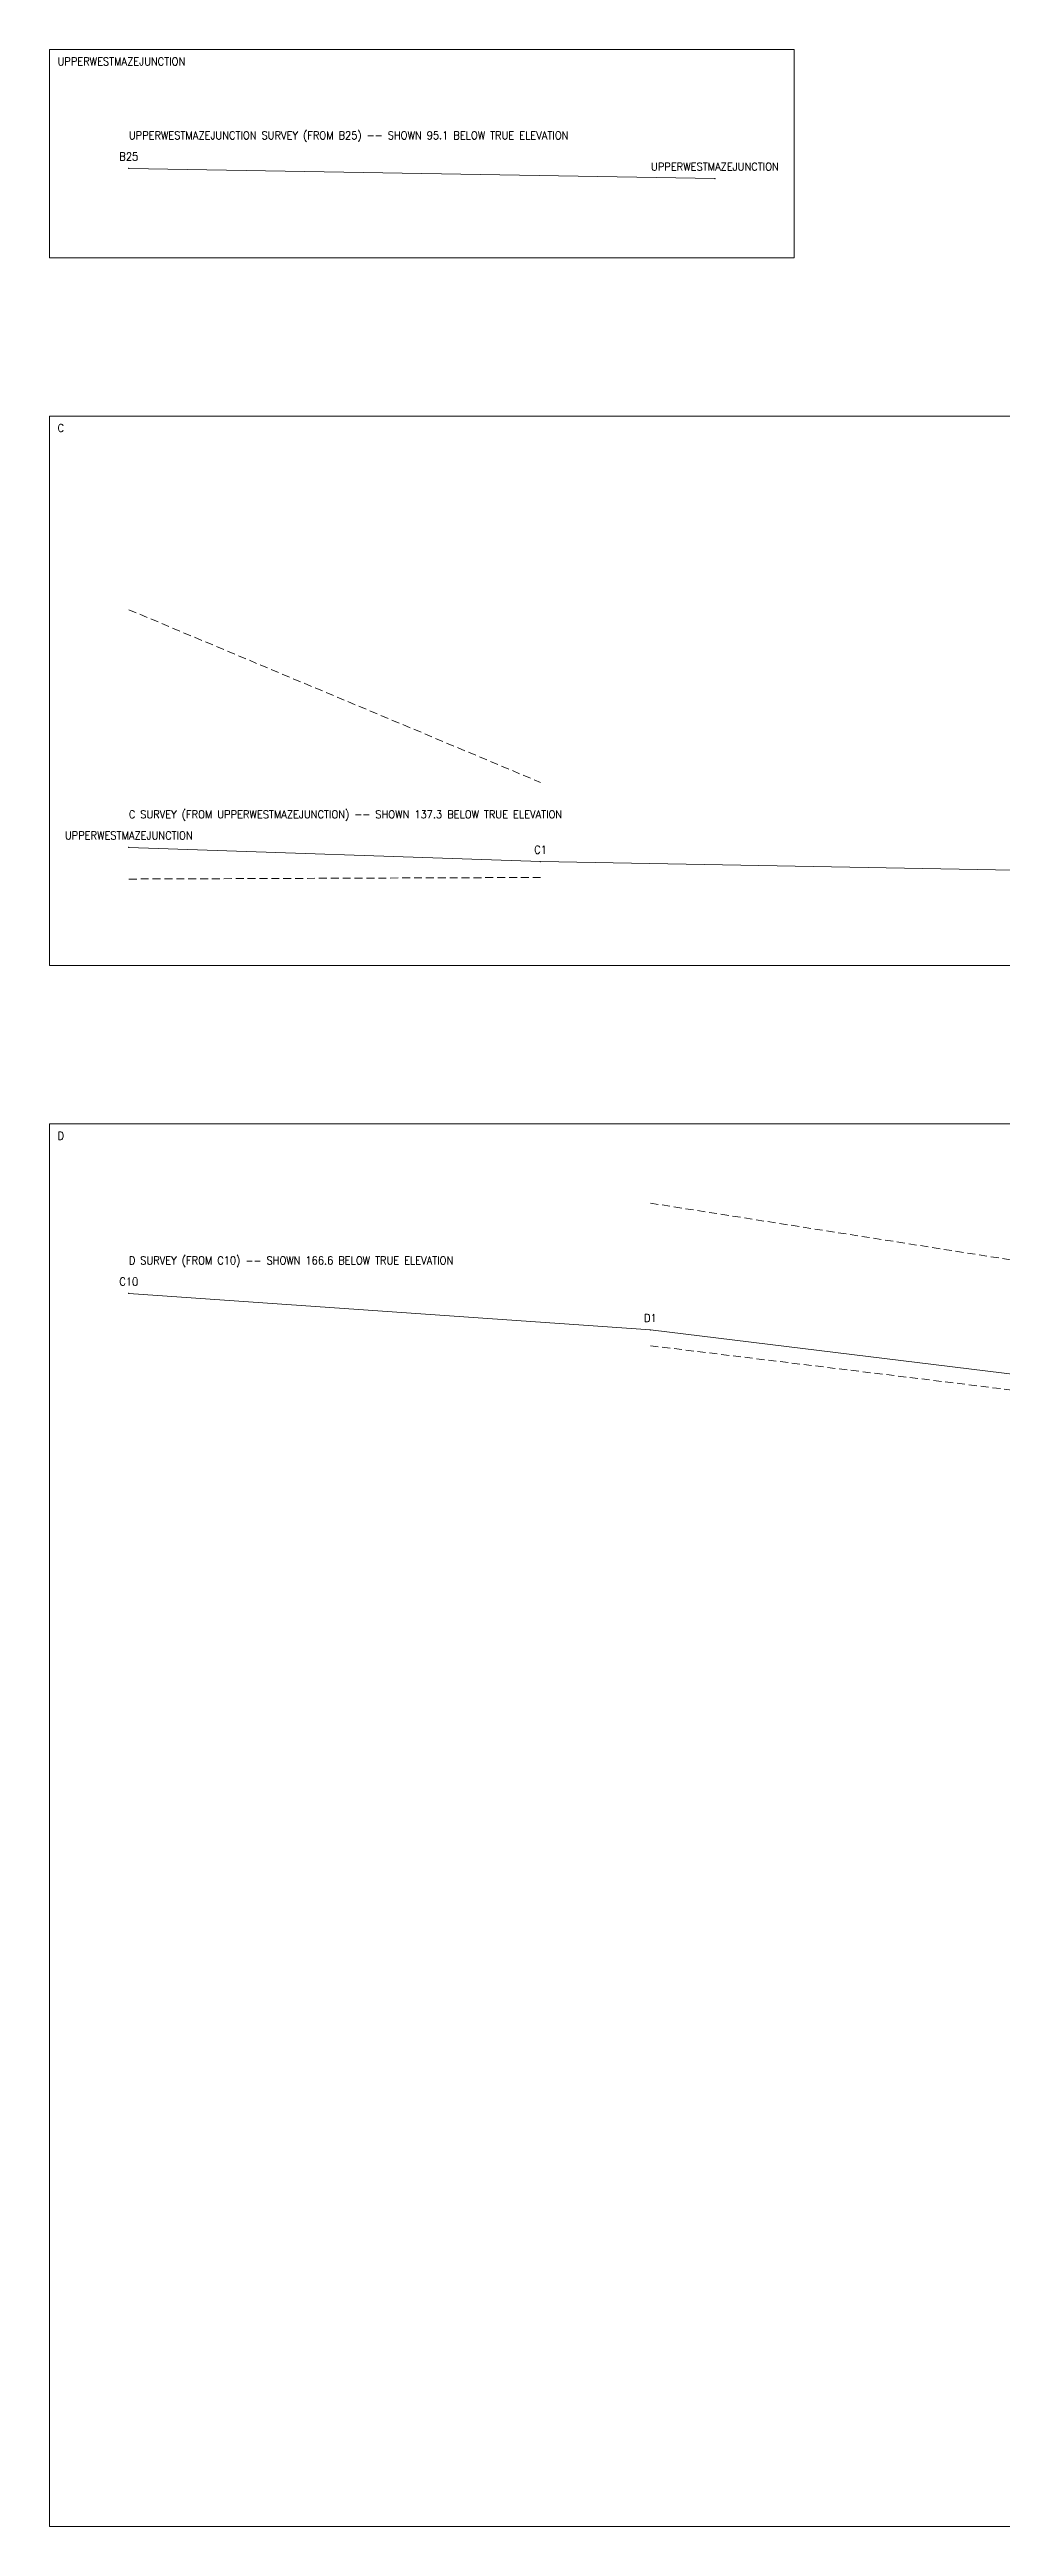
# Model space of a CAD drawing. Header units: feet. Extents: x -352 to 533, y -1323 to 2.
# Drawn here: x -351.7 to -291.6, y -1322.7 to -1166.3 of the extents above; entities that cross this region are included whole.
import ezdxf

# ---------------------------------------------------------------- set-up
doc = ezdxf.new("R2010")
doc.units = ezdxf.units.FT
doc.header["$MEASUREMENT"] = 0
doc.linetypes.add('DASHED', pattern=[0.75, 0.5, -0.25])
for name, color, linetype, lineweight, true_color in [('CTRL-PROFILE-BOX', 8, 'Continuous', 0, 0x808080), ('CTRL-PROFILE-CEILING-C', 8, 'DASHED', 0, 0x808080), ('CTRL-PROFILE-CEILING-D', 8, 'DASHED', 0, 0x808080), ('CTRL-PROFILE-FLOOR-C', 8, 'DASHED', 0, 0x808080), ('CTRL-PROFILE-FLOOR-D', 8, 'DASHED', 0, 0x808080), ('CTRL-PROFILE-SHOTS-C', 8, 'Continuous', 9, 0x808080), ('CTRL-PROFILE-SHOTS-D', 8, 'Continuous', 9, 0x808080), ('CTRL-PROFILE-SHOTS-UPPERWESTMAZEJUNCTION', 8, 'Continuous', 9, 0x808080), ('CTRL-PROFILE-STATION-LABELS-C', 1, 'Continuous', 0, 0xff0000), ('CTRL-PROFILE-STATION-LABELS-D', 1, 'Continuous', 0, 0xff0000), ('CTRL-PROFILE-STATION-LABELS-UPPERWESTMAZEJUNCTION', 1, 'Continuous', 0, 0xff0000), ('CTRL-PROFILE-STATIONS-C', 1, 'Continuous', 9, 0xff0000), ('CTRL-PROFILE-STATIONS-D', 1, 'Continuous', 9, 0xff0000), ('CTRL-PROFILE-STATIONS-UPPERWESTMAZEJUNCTION', 1, 'Continuous', 9, 0xff0000), ('CTRL-PROFILE-TEXT-LABELS-C', 1, 'Continuous', 0, 0xff0000), ('CTRL-PROFILE-TEXT-LABELS-D', 1, 'Continuous', 0, 0xff0000), ('CTRL-PROFILE-TEXT-LABELS-UPPERWESTMAZEJUNCTION', 1, 'Continuous', 0, 0xff0000)]:
    doc.layers.add(name, color=color, linetype=linetype, lineweight=lineweight, true_color=true_color)
doc.styles.add('textstyle145', font='')
doc.styles.add('textstyle155', font='')
doc.styles.add('textstyle219', font='')
doc.styles.add('textstyle239', font='')
doc.styles.add('textstyle24', font='')
doc.styles.add('textstyle251', font='')
doc.styles.add('textstyle266', font='')
doc.styles.add('textstyle273', font='')
doc.styles.add('textstyle289', font='')
doc.styles.add('textstyle311', font='')
doc.styles.add('textstyle69', font='')
doc.styles.add('textstyle91', font='')
doc.styles.get('textstyle145').set_extended_font_data('standard')
doc.styles.get('textstyle155').set_extended_font_data('standard')
doc.styles.get('textstyle219').set_extended_font_data('standard')
doc.styles.get('textstyle239').set_extended_font_data('standard')
doc.styles.get('textstyle24').set_extended_font_data('standard')
doc.styles.get('textstyle251').set_extended_font_data('standard')
doc.styles.get('textstyle266').set_extended_font_data('standard')
doc.styles.get('textstyle273').set_extended_font_data('standard')
doc.styles.get('textstyle289').set_extended_font_data('standard')
doc.styles.get('textstyle311').set_extended_font_data('standard')
doc.styles.get('textstyle69').set_extended_font_data('standard')
doc.styles.get('textstyle91').set_extended_font_data('standard')

msp = doc.modelspace()

# ---------------------------------------------------------------- linework, layer by layer
at = {"layer": 'CTRL-PROFILE-BOX', "flags": 128}
for points in [[(-351.71, -1179.46), (-304.72, -1179.46), (-304.72, -1166.32), (-351.71, -1166.32)], [(-351.71, -1224.14), (19.66, -1224.14), (19.66, -1189.46), (-351.71, -1189.46)], [(-351.71, -1322.67), (-109.32, -1322.67), (-109.32, -1234.14), (-351.71, -1234.14)]]:
    msp.add_lwpolyline(points, close=True, dxfattribs=at)
at = {"layer": 'CTRL-PROFILE-CEILING-C'}
msp.add_lwpolyline([(-346.71, -1201.68), (-320.73, -1212.58)], dxfattribs=at)
at = {"layer": 'CTRL-PROFILE-CEILING-D'}
msp.add_lwpolyline([(-313.79, -1239.14), (-285.01, -1243.67), (-285.01, -1313.67), (-259.04, -1306.04), (-259.04, -1279.04), (-228.06, -1285.12), (-200.1, -1287.58), (-166.23, -1288.55), (-136.3, -1288.64), (-114.32, -1293.41)], dxfattribs=at)
at = {"layer": 'CTRL-PROFILE-FLOOR-C'}
msp.add_lwpolyline([(-346.71, -1218.68), (-320.73, -1218.58)], dxfattribs=at)
at = {"layer": 'CTRL-PROFILE-FLOOR-D'}
msp.add_lwpolyline([(-313.79, -1248.14), (-285.01, -1251.67), (-285.01, -1317.67), (-259.04, -1316.04), (-259.04, -1291.04), (-228.06, -1293.12), (-200.1, -1294.58), (-166.23, -1297.55), (-136.3, -1299.64), (-114.32, -1300.41)], dxfattribs=at)
at = {"layer": 'CTRL-PROFILE-SHOTS-C'}
for p, q in [((-346.71, -1216.68), (-320.73, -1217.58)), ((-320.73, -1217.58), (-289.73, -1218.14))]:
    msp.add_line(p, q, dxfattribs=at)
at = {"layer": 'CTRL-PROFILE-SHOTS-D'}
for p, q in [((-346.71, -1244.84), (-313.79, -1247.14)), ((-313.79, -1247.14), (-285.01, -1250.67))]:
    msp.add_line(p, q, dxfattribs=at)
at = {"layer": 'CTRL-PROFILE-SHOTS-UPPERWESTMAZEJUNCTION'}
msp.add_line((-346.71, -1173.82), (-309.72, -1174.46), dxfattribs=at)
at = {"layer": 'CTRL-PROFILE-STATIONS-C'}
for p in [(-346.71, -1216.68), (-320.73, -1217.58)]:
    msp.add_point(p, dxfattribs=at)
at = {"layer": 'CTRL-PROFILE-STATIONS-D'}
for p in [(-346.71, -1244.84), (-313.79, -1247.14)]:
    msp.add_point(p, dxfattribs=at)
at = {"layer": 'CTRL-PROFILE-STATIONS-UPPERWESTMAZEJUNCTION'}
for p in [(-346.71, -1173.82), (-309.72, -1174.46)]:
    msp.add_point(p, dxfattribs=at)

# ---------------------------------------------------------------- texts
at = {"layer": 'CTRL-PROFILE-BOX', "char_height": 0.5, "width": 100, "attachment_point": 4}
for s, insert, style in [('UPPERWESTMAZEJUNCTION', (-351.21, -1167.07), 'textstyle155'), ('C', (-351.21, -1190.21), 'textstyle69'), ('D', (-351.21, -1234.89), 'textstyle239')]:
    msp.add_mtext(s, dxfattribs=dict(at, insert=insert, style=style))
at = {"layer": 'CTRL-PROFILE-STATION-LABELS-C', "char_height": 0.5, "width": 100, "attachment_point": 5}
for s, insert, style in [('UPPERWESTMAZEJUNCTION', (-346.71, -1215.93), 'textstyle91'), ('C1', (-320.73, -1216.83), 'textstyle24')]:
    msp.add_mtext(s, dxfattribs=dict(at, insert=insert, style=style))
at = {"layer": 'CTRL-PROFILE-STATION-LABELS-D', "char_height": 0.5, "width": 100, "attachment_point": 5}
for s, insert, style in [('C10', (-346.71, -1244.09), 'textstyle266'), ('D1', (-313.79, -1246.39), 'textstyle273')]:
    msp.add_mtext(s, dxfattribs=dict(at, insert=insert, style=style))
at = {"layer": 'CTRL-PROFILE-STATION-LABELS-UPPERWESTMAZEJUNCTION', "char_height": 0.5, "width": 100, "attachment_point": 5}
for s, insert, style in [('B25', (-346.71, -1173.07), 'textstyle311'), ('UPPERWESTMAZEJUNCTION', (-309.72, -1173.71), 'textstyle289')]:
    msp.add_mtext(s, dxfattribs=dict(at, insert=insert, style=style))
at = {"layer": 'CTRL-PROFILE-TEXT-LABELS-C', "insert": (-346.71, -1214.68), "char_height": 0.5, "width": 100, "attachment_point": 4, "style": 'textstyle251'}
msp.add_mtext('C SURVEY (FROM UPPERWESTMAZEJUNCTION) -- SHOWN 137.3 BELOW TRUE ELEVATION', dxfattribs=at)
at = {"layer": 'CTRL-PROFILE-TEXT-LABELS-D', "insert": (-346.71, -1242.84), "char_height": 0.5, "width": 100, "attachment_point": 4, "style": 'textstyle145'}
msp.add_mtext('D SURVEY (FROM C10) -- SHOWN 166.6 BELOW TRUE ELEVATION', dxfattribs=at)
at = {"layer": 'CTRL-PROFILE-TEXT-LABELS-UPPERWESTMAZEJUNCTION', "insert": (-346.71, -1171.82), "char_height": 0.5, "width": 100, "attachment_point": 4, "style": 'textstyle219'}
msp.add_mtext('UPPERWESTMAZEJUNCTION SURVEY (FROM B25) -- SHOWN 95.1 BELOW TRUE ELEVATION', dxfattribs=at)

doc.saveas('drawing.dxf')
